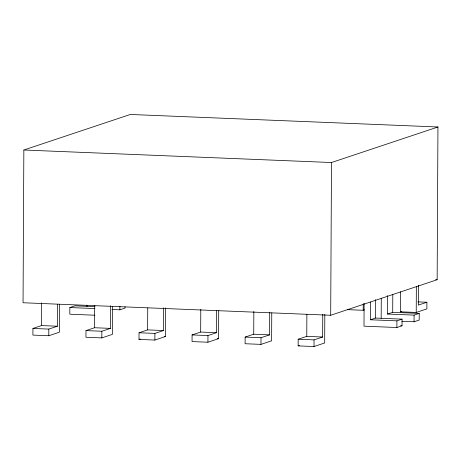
<?xml version="1.0" encoding="UTF-8"?>
<svg xmlns="http://www.w3.org/2000/svg" width="461" height="461" viewBox="0 0 461 461"><rect width="100%" height="100%" fill="white"/><g stroke="black" fill="none" stroke-linecap="round" stroke-linejoin="round"><path stroke-width="0.69" d="M23.851 150.009L23.05 302.75L330.693 315.266L437.149 279.718L437.95 126.982L130.307 114.466L23.851 150.009L331.494 162.526L437.95 126.982M57.51 304.237L57.395 326.221L41.525 325.575L32.938 328.445L32.904 335.095L48.78 335.746L59.423 332.191L59.567 304.283M41.525 325.575L41.64 302.883M48.78 335.746L48.814 329.091L57.395 326.221M95.064 306.651L74.987 305.833L69.853 307.55L69.818 314.206L94.845 315.22M110.565 305.689L110.444 328.382L94.574 327.736L85.988 330.6L85.953 337.256L101.823 337.901L112.472 334.346L112.617 306.444M86.996 306.473L87.002 305.142M94.574 327.736L94.689 305.752M101.823 337.901L101.864 331.246L110.444 328.382M112.017 309.492L119.883 309.809L119.9 306.231M125.023 306.663L125.017 308.098L119.883 309.809M165.672 307.885L165.522 336.507L154.873 340.062L139.003 339.417L139.038 332.761L147.624 329.892L163.494 330.537L163.615 307.844M147.624 329.892L147.739 307.908M154.873 340.062L154.908 333.407L163.494 330.537M216.658 310.714L216.543 332.698L200.673 332.053L192.087 334.917L192.053 341.572L207.923 342.218L218.572 338.662L218.716 310.76M200.673 332.053L200.789 309.36M207.923 342.218L207.957 335.562L216.543 332.698M269.714 312.166L269.593 334.859L253.723 334.208L245.137 337.077L245.102 343.733L260.972 344.379L271.621 340.823L271.765 312.921M253.723 334.208L253.838 311.521M260.972 344.379L261.007 337.723L269.593 334.859M324.821 314.362L324.671 342.978L314.022 346.534L298.152 345.888L298.186 339.233L306.767 336.369L322.642 337.014L322.763 314.321M306.767 336.369L306.882 314.385M314.022 346.534L314.056 339.878L322.642 337.014M330.693 315.266L331.494 162.526M347.3 309.642L363.176 310.288L363.21 303.851M364.109 303.28L363.994 326.175L396.886 327.512L402.021 325.794L402.055 319.145L375.531 318.061L370.396 319.778L370.488 302.047M375.531 318.061L375.629 299.627M381.172 318.292L381.276 298.261M401.9 321.282L414.053 321.778L419.193 320.067L419.228 313.411L414.087 315.122L387.563 314.045L387.661 295.61M387.563 314.045L392.703 312.328L392.795 294.602M396.886 327.512L396.921 320.856L402.055 319.145M417.931 301.874L426.903 302.237L426.869 308.893L416.225 312.449L400.35 311.803L400.453 291.767M414.053 321.778L414.087 315.122M416.225 312.449L416.358 286.69M418.427 285.25L418.323 305.107L426.903 302.237M139.003 339.417L140.334 338.968M363.176 310.288L364.507 309.844M298.152 345.888L299.483 345.445M400.35 311.803L401.681 311.359M435.714 279.66L437.149 279.718M392.703 312.328L419.228 313.411M69.853 307.55L94.943 308.57M370.396 319.778L396.921 320.856M400.592 325.737L402.021 325.794M32.938 328.445L48.814 329.091M85.988 330.6L101.864 331.246M139.038 332.761L154.908 333.407M192.087 334.917L207.957 335.562M245.137 337.077L261.007 337.723M298.186 339.233L314.056 339.878M164.139 336.449L165.522 336.507M217.189 338.61L218.572 338.662"/></g></svg>
